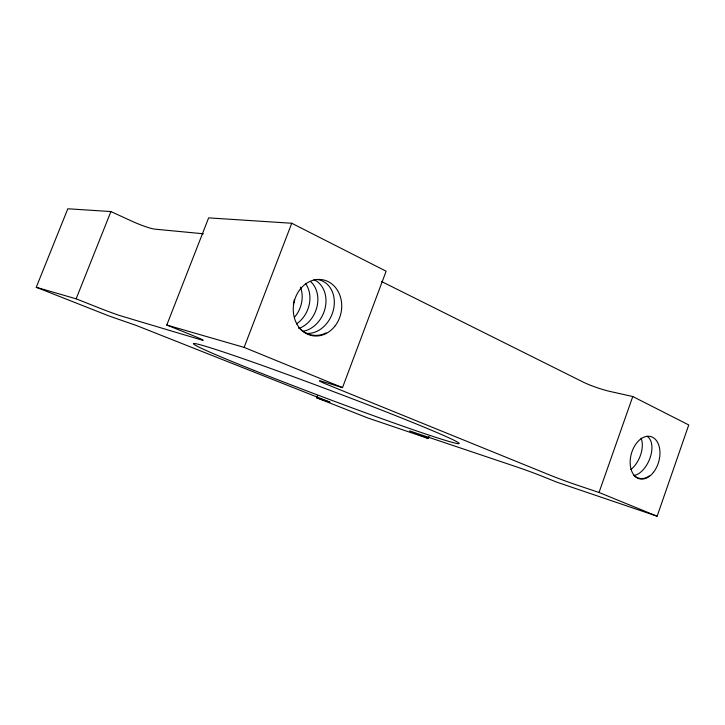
<?xml version="1.0" encoding="UTF-8"?>
<svg xmlns="http://www.w3.org/2000/svg" width="725" height="725" viewBox="0 0 725 725"><rect width="100%" height="100%" fill="white"/><g stroke="black" fill="none" stroke-linecap="round" stroke-linejoin="round"><path stroke-width="1.09" d="M429.028 436.387L428.257 438.498L409.562 430.877L518.402 467.489A17.808 0.498 20.3 0 1 542.3 476.316L556.628 482.089L657.131 516.227L688.75 424.959L632.771 396.521L610.305 391.509A20.69 2.583 18.8 0 1 583.09 382.039L381.404 281.445M657.131 516.227L599.031 492.474L632.771 396.521M599.031 492.474L577.2 485.152A20.844 0.671 20.1 0 1 549.958 475.111L326.839 384.404A24.07 0.97 20.6 0 1 323.305 381.722L342.508 387.612L386.135 271.204L291.749 223.255L208.637 217.881L166.786 325.036L191.445 334.968A22.692 0.834 20.9 0 1 200.87 339.771L120.694 315.837A19.466 0.589 21 0 1 97.44 307.273L76.134 298.818L36.25 287.29L67.824 208.773L110.916 211.564L131.633 221.071A19.33 2.284 22.2 0 0 154.896 229.145L203.363 233.776M428.257 438.498L367.783 417.962L316.689 397.817L317.478 395.723M166.786 325.036L244.108 347.393L291.749 223.255M76.134 298.818L110.916 211.564M316.689 397.817L330.02 402.148L136.282 325.462L108.977 315.955L36.25 287.29M244.108 347.393L342.508 387.612M647.017 436.278A21.46 12.352 -66.3 0 1 651.34 453.306A21.46 12.352 -66.3 0 1 639.568 473.044A21.397 15.461 -85 0 1 633.967 475.464M641.054 438.163A21.252 12.352 -66.3 0 1 630.94 469.519M649.256 475.953A21.623 15.515 -84.9 0 1 634.312 475.881M310.481 281.445A27.124 21.977 -67.5 0 1 317.287 305.352A27.124 21.977 -67.5 0 1 301.663 327.247A26.979 24.052 85 0 1 298.872 328.434M316.852 279.478A27.84 22.267 -67.7 0 1 334.325 301.7A27.84 22.267 -67.7 0 1 317.758 330.944A27.677 24.46 85.7 0 1 305.877 333.355M313.934 279.678A27.477 22.122 -67.6 0 1 325.869 303.548A27.477 22.122 -67.6 0 1 309.602 329.068A27.323 24.251 85.4 0 1 302.37 331.334M305.406 283.321A26.789 21.832 -67.4 0 1 296.525 323.903M326.114 332.875A28.03 24.677 86.1 0 1 298.691 327.582M300.449 287.145A26.453 21.687 -67.3 0 1 294.731 316.97M294.368 299.47A26.127 21.542 -67.2 0 1 293.344 304.156M254.176 370.439A142.009 4.377 20.6 0 0 459.007 443.646A142.009 4.377 20.6 0 0 265.522 366.614A142.009 4.377 20.6 0 0 254.176 370.439M653.415 472.374A21.868 14.255 -74.8 0 0 651.567 436.812A21.868 14.255 -74.8 0 0 630.188 463.837A21.868 14.255 -74.8 0 0 653.415 472.374M334.778 326.295A28.438 24.07 -79.3 0 0 323.577 279.95A28.438 24.07 -79.3 0 0 294.142 316.934A28.438 24.07 -79.3 0 0 334.778 326.295"/></g></svg>
